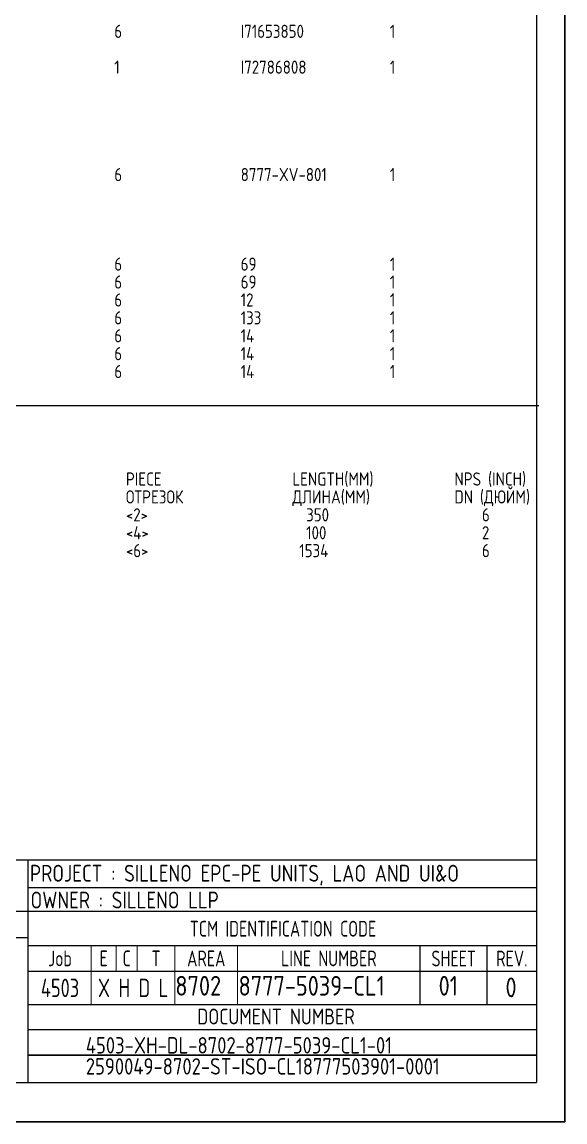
# Model space of a CAD drawing. Extents: x 0 to 594, y 0 to 420.
# Drawn here: x 490.9 to 594, y 0 to 208.9 of the extents above; entities that cross this region are included whole.
import ezdxf
from ezdxf.enums import TextEntityAlignment as Align

# ---------------------------------------------------------------- set-up
doc = ezdxf.new("R2010")
doc.units = 0
doc.header["$MEASUREMENT"] = 0
doc.linetypes.add('BORDER_2012_SLN$0$8001.Solid', pattern=[0])
for name, color, linetype in [('BORDER_2012_SLN$0$1', 7, 'Continuous'), ('BORDER_2012_SLN$0$2', 7, 'Continuous'), ('GT_1', 7, 'Continuous')]:
    doc.layers.add(name, color=color, linetype=linetype)
for name, color, linetype, lineweight in [('BORDER_2012_SLN$0$BG_Level_1', 7, 'BORDER_2012_SLN$0$8001.Solid', 25), ('BORDER_2012_SLN$0$BG_Level_18', 7, 'BORDER_2012_SLN$0$8001.Solid', 25), ('BORDER_2012_SLN$0$Level_1', 7, 'BORDER_2012_SLN$0$8001.Solid', 25), ('BORDER_2012_SLN$0$Level_18', 7, 'BORDER_2012_SLN$0$8001.Solid', 25)]:
    doc.layers.add(name, color=color, linetype=linetype, lineweight=lineweight)
doc.styles.add('BORDER_2012_SLN$0$GOST type A', font='GOST type A')
doc.styles.add('BORDER_2012_SLN$0$GOSTtypeA', font='')
doc.styles.add('HTX1', font='')
doc.styles.get('BORDER_2012_SLN$0$GOSTtypeA').set_extended_font_data('GOST type A')
doc.styles.get('HTX1').set_extended_font_data('GOST type A')

# ---------------------------------------------------------------- blocks, each defined once
blk = doc.blocks.new('BORDER_2012_SLN')
at = {"layer": 'BORDER_2012_SLN$0$1'}
for p, q in [((566.52, 22.3), (566.52, 33.54)), ((579.2, 22.3), (579.2, 33.54))]:
    blk.add_line(p, q, dxfattribs=at)
at = {"layer": 'BORDER_2012_SLN$0$1', "color": 0, "lineweight": 18}
for points in [[(504.04, 33.54), (504.04, 22.3)], [(508.74, 33.54), (508.74, 28.72)], [(512.75, 33.54), (512.75, 28.72)], [(519.93, 33.54), (519.93, 22.3)], [(531.8, 33.54), (531.8, 22.3)]]:
    blk.add_lwpolyline(points, dxfattribs=at)
at = {"layer": 'BORDER_2012_SLN$0$2'}
for p, q in [((402.9, 49.82), (588.6, 49.82)), ((491.98, 44.54), (588.6, 44.54)), ((402.9, 40.07), (588.6, 40.07)), ((402.9, 35.07), (491.98, 35.07)), ((491.98, 33.54), (588.6, 33.54)), ((491.98, 28.65), (588.6, 28.65)), ((491.98, 22.3), (588.6, 22.3)), ((491.98, 17.59), (588.6, 17.59)), ((491.98, 12.67), (588.6, 12.67))]:
    blk.add_line(p, q, dxfattribs=at)
at = {"layer": 'BORDER_2012_SLN$0$BG_Level_1', "color": 7, "lineweight": -3}
for p, q in [((491.98, 49.82), (491.98, 7.5)), ((588.6, 12.67), (491.98, 12.67))]:
    blk.add_line(p, q, dxfattribs=at)
at = {"layer": 'BORDER_2012_SLN$0$BG_Level_18', "color": 7, "lineweight": -3}
blk.add_line((491.98, 17.59), (588.44, 17.59), dxfattribs=at)
at = {"layer": 'BORDER_2012_SLN$0$Level_1', "color": 7, "lineweight": -3}
for p in [(588.6, 412.5), (25.4, 7.5)]:
    blk.add_line(p, (588.6, 7.5), dxfattribs=at)
at = {"layer": 'BORDER_2012_SLN$0$Level_18', "color": 7, "lineweight": -3, "flags": 128}
blk.add_lwpolyline([(0, 0), (0, 420), (594, 420), (594, 0)], close=True, dxfattribs=at)
at = {"layer": 'BORDER_2012_SLN$0$2', "style": 'BORDER_2012_SLN$0$GOSTtypeA', "width": 0.9}
for s, height, p in [('TCM IDENTIFICATION CODE', 3, (540.44, 35.21)), ('Job', 3, (498.1, 29.58)), ('E', 3, (506.39, 29.58)), ('C', 3, (510.75, 29.58)), ('T', 3, (516.34, 29.57)), ('AREA', 3, (525.87, 29.57)), ('LINE NUMBER', 3, (549.16, 29.57)), ('SHEET', 3, (572.86, 29.55)), ('REV.', 3, (583.9, 29.55)), ('4503', 3.5, (498.1, 23.72)), ('X H D L', 3.5, (511.98, 23.72))]:
    blk.add_text(s, height=height, dxfattribs=at).set_placement(p, align=Align.CENTER)
at = {"layer": 'BORDER_2012_SLN$0$BG_Level_1', "color": 7, "style": 'BORDER_2012_SLN$0$GOST type A'}
for s, height, p in [('PROJECT : SILLENO EPC-PE UNITS, LAO AND UI&O', 3.2, (492.39, 45.65)), ('OWNER : SILLENO LLP', 3.2, (492.51, 40.56)), ('DOCUMENT NUMBER', 3, (524.17, 18.53))]:
    blk.add_text(s, height=height, dxfattribs=at).set_placement(p)

msp = doc.modelspace()

# ---------------------------------------------------------------- linework, layer by layer
at = {"layer": 'GT_1', "flags": 128}
for points in [[(0, 0), (594, 0), (594, 420), (0, 420), (0, 0)], [(402.7, 136.09), (589, 136.09)]]:
    msp.add_lwpolyline(points, dxfattribs=at)

# ---------------------------------------------------------------- block references
at = {"linetype": 'Continuous'}
msp.add_blockref('BORDER_2012_SLN', (0, 0), dxfattribs=at)

# ---------------------------------------------------------------- texts
at = {"layer": 'GT_1', "style": 'HTX1', "width": 1.02}
for s, height, p in [('6', 2.5, (508.414, 205.918)), ('I71653850', 2.5, (532.414, 205.918)), ('  1', 2.5, (558.129, 205.918)), ('1', 2.5, (508.414, 199.116)), ('I72786808', 2.5, (532.414, 199.116)), ('  1', 2.5, (558.129, 199.116)), ('6', 2.5, (508.414, 178.707)), ('8777-XV-801', 2.5, (532.414, 178.707)), ('  1', 2.5, (558.129, 178.707)), ('6', 2.5, (508.414, 161.701)), ('69', 2.5, (532.414, 161.701)), ('  1', 2.5, (558.129, 161.701)), ('6', 2.5, (508.414, 158.299)), ('69', 2.5, (532.414, 158.299)), ('  1', 2.5, (558.129, 158.299)), ('6', 2.5, (508.414, 154.898)), ('12', 2.5, (532.414, 154.898)), ('  1', 2.5, (558.129, 154.898)), ('6', 2.5, (508.414, 151.497)), ('133', 2.5, (532.414, 151.497)), ('  1', 2.5, (558.129, 151.497)), ('6', 2.5, (508.414, 148.095)), ('14', 2.5, (532.414, 148.095)), ('  1', 2.5, (558.129, 148.095)), ('6', 2.5, (508.414, 144.694)), ('14', 2.5, (532.414, 144.694)), ('  1', 2.5, (558.129, 144.694)), ('6', 2.5, (508.414, 141.293)), ('14', 2.5, (532.414, 141.293)), ('  1', 2.5, (558.129, 141.293)), ('  PIECE', 2.5, (508, 120.884)), ('    LENGTH(MM)', 2.5, (537, 120.884)), ('NPS (INCH)', 2.5, (573, 120.884)), ('  ОТРЕЗОК', 2.5, (508, 117.483)), ('    ДЛИНА(MM)', 2.5, (537, 117.483)), ('DN (ДЮЙМ)', 2.5, (573, 117.483)), ('  <2>', 2.5, (508, 114.082)), ('      350', 2.5, (537, 114.082)), ('    6', 2.5, (573, 114.082)), ('  <4>', 2.5, (508, 110.68)), ('      100', 2.5, (537, 110.68)), ('    2', 2.5, (573, 110.68)), ('  <6>', 2.5, (508, 107.279)), ('     1534', 2.5, (537, 107.279)), ('    6', 2.5, (573, 107.279)), ('8702', 3.75, (520, 24)), ('8777-5039-CL1', 3.75, (532, 24)), ('01', 3.75, (570, 24)), ('0', 3.75, (582.7, 23.7)), ('4503-XH-DL-8702-8777-5039-CL1-01', 3.125, (503, 13)), ('2590049-8702-ST-ISO-CL18777503901-0001', 3.125, (503, 9))]:
    msp.add_text(s, height=height, dxfattribs=at).set_placement(p)

doc.saveas('drawing.dxf')
